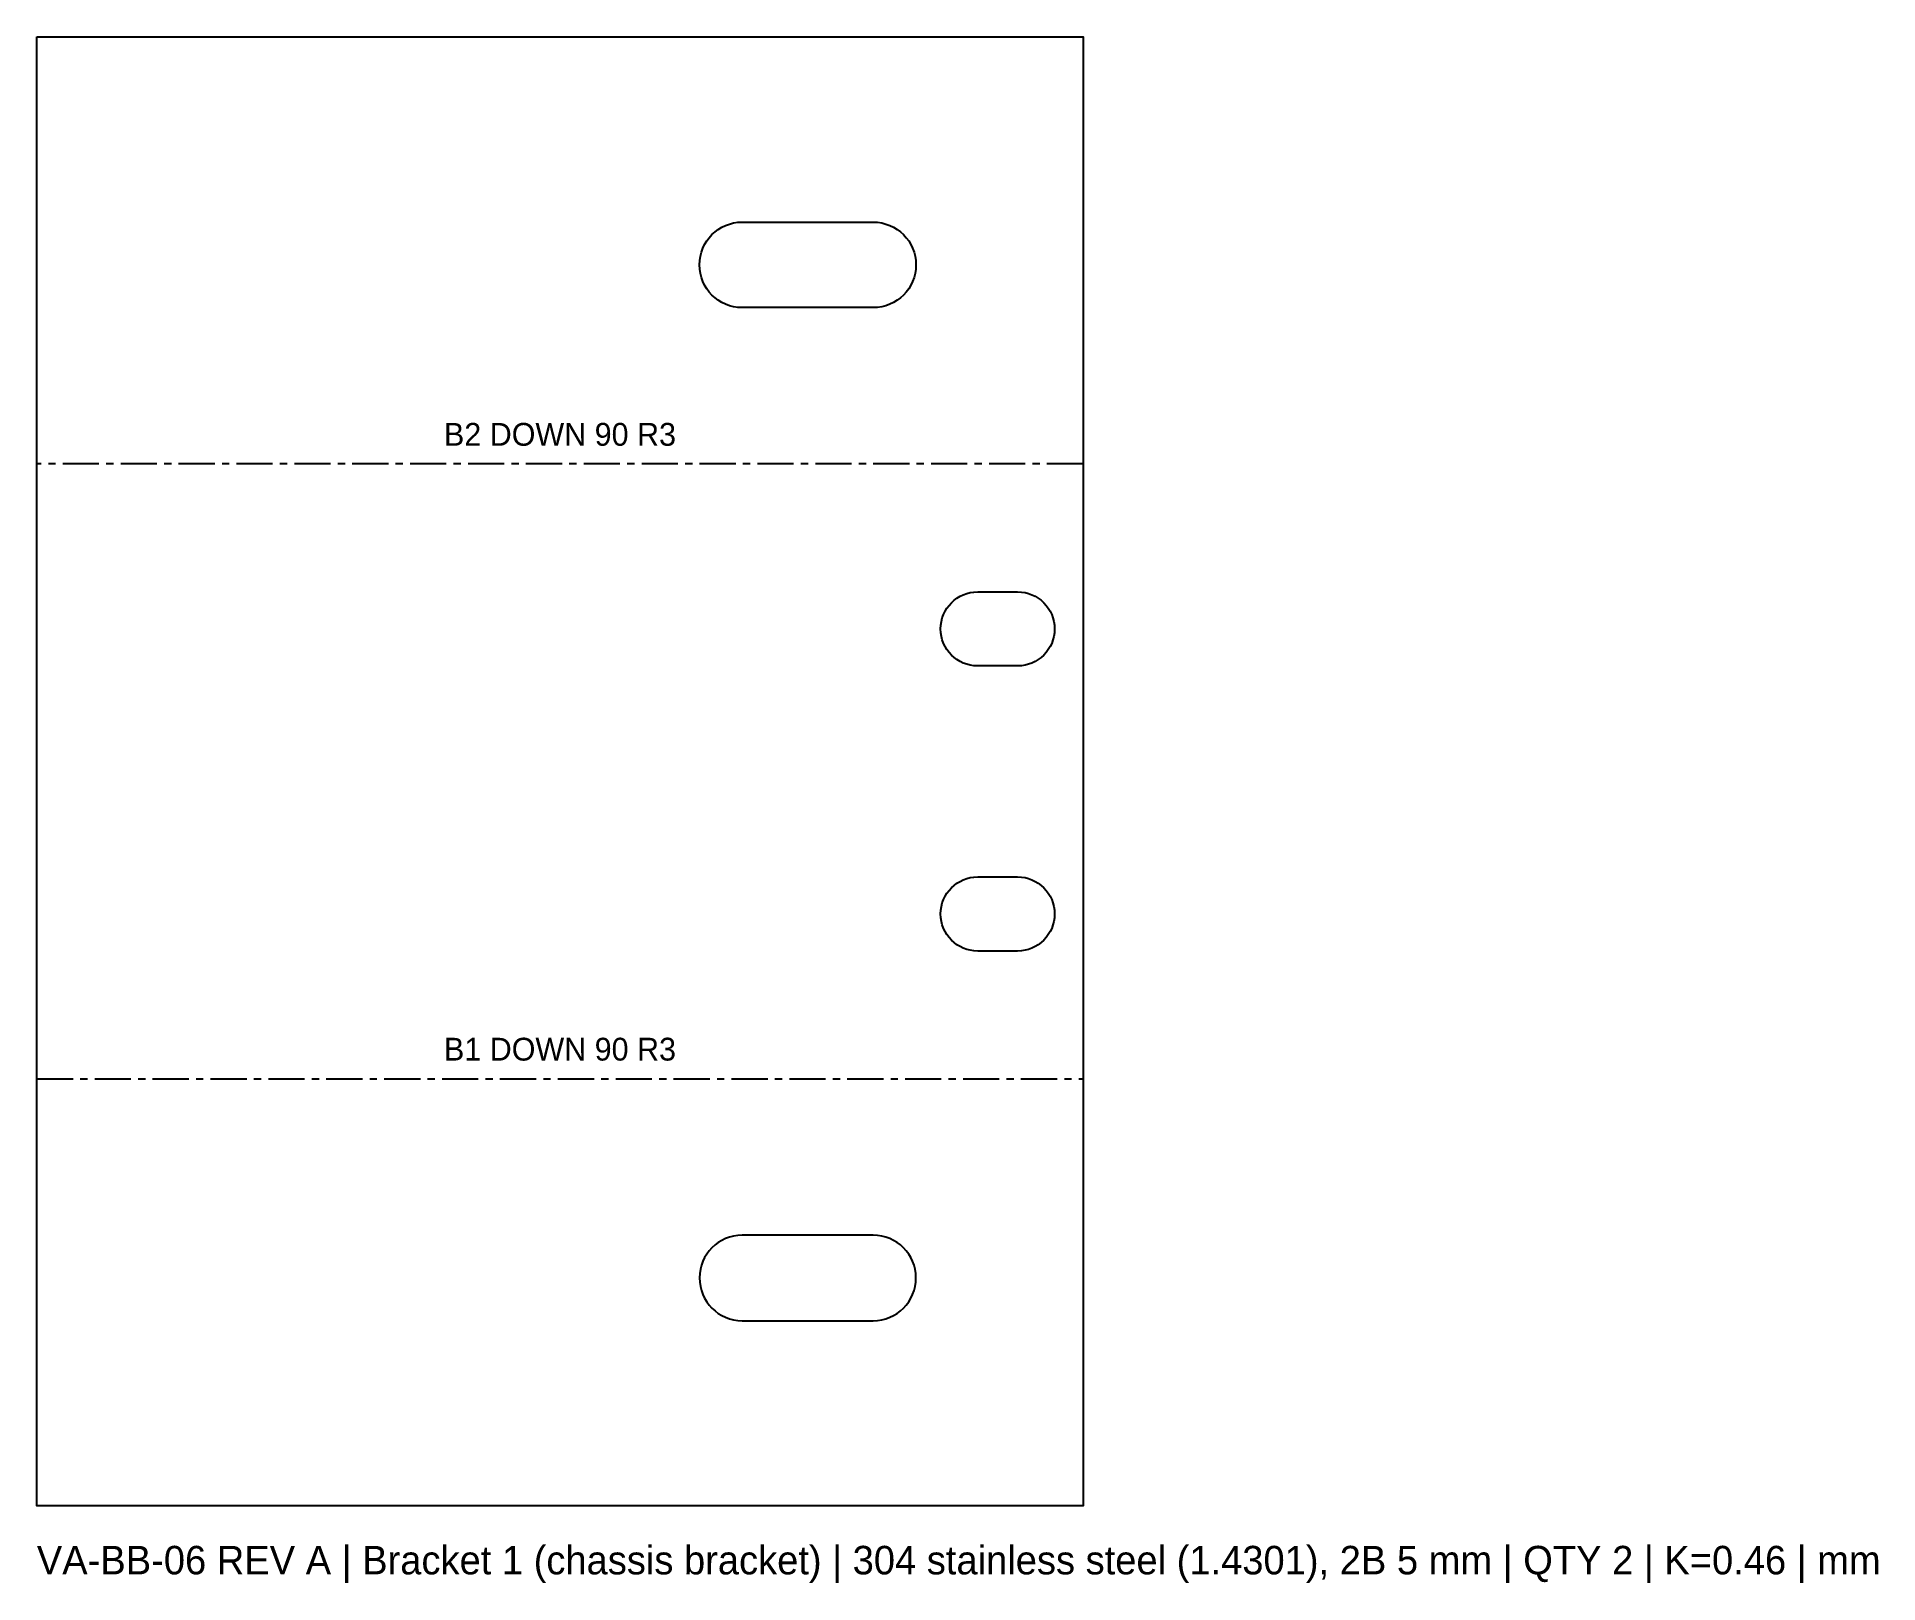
# Model space of a CAD drawing. Header units: millimetres. Extents: x 0 to 323, y -14 to 258.
import ezdxf
from ezdxf.enums import TextEntityAlignment as Align

# ---------------------------------------------------------------- set-up
doc = ezdxf.new("R2010")
doc.units = ezdxf.units.MM
doc.linetypes.add('CENTER', pattern=[10.16, 6.35, -1.27, 1.27, -1.27])
for name, color, linetype in [('BEND_DOWN', 5, 'CENTER'), ('CUT', 7, 'Continuous'), ('INFO', 8, 'Continuous')]:
    doc.layers.add(name, color=color, linetype=linetype)

msp = doc.modelspace()

# ---------------------------------------------------------------- linework, layer by layer
at = {"layer": 'BEND_DOWN'}
for p, q in [((183.63, 182.78), (0, 182.78)), ((0, 74.93), (183.63, 74.93))]:
    msp.add_line(p, q, dxfattribs=at)
at = {"layer": 'CUT'}
msp.add_lwpolyline([(0, 257.71), (183.63, 257.71), (183.63, 0), (0, 0), (0, 257.71)], close=True, dxfattribs=at)
for points in [[(146.8, 210.21), (123.8, 210.21, -1), (123.8, 225.21), (146.8, 225.21, -1), (146.8, 210.21)], [(172.13, 147.35), (165.13, 147.35, -1), (165.13, 160.35), (172.13, 160.35, -1), (172.13, 147.35)], [(172.13, 97.35), (165.13, 97.35, -1), (165.13, 110.35), (172.13, 110.35, -1), (172.13, 97.35)], [(146.8, 47.5), (123.8, 47.5, 1), (123.8, 32.5), (146.8, 32.5, 1), (146.8, 47.5)]]:
    msp.add_lwpolyline(points, format="xyb", close=True, dxfattribs=at)

# ---------------------------------------------------------------- texts
at = {"layer": 'INFO'}
for s, p in [('B2 DOWN 90 R3', (91.82, 184.78)), ('B1 DOWN 90 R3', (91.82, 76.93))]:
    msp.add_text(s, height=4, dxfattribs=at).set_placement(p, align=Align.BOTTOM_CENTER)
msp.add_text('VA-BB-06 REV A | Bracket 1 (chassis bracket) | 304 stainless steel (1.4301), 2B 5 mm | QTY 2 | K=0.46 | mm', height=5, dxfattribs=at).set_placement((0, -12))

doc.saveas('drawing.dxf')
